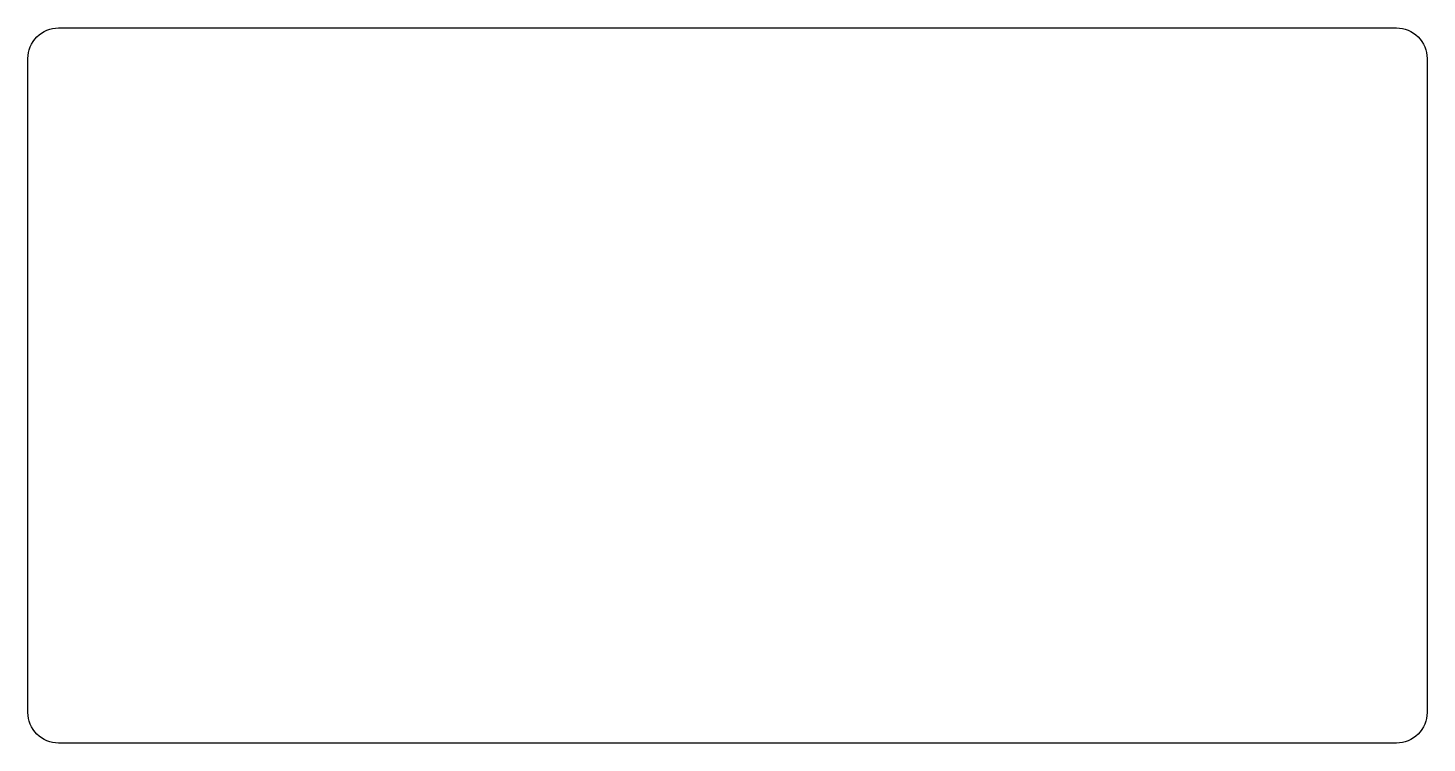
# Model space of a CAD drawing. Header units: millimetres. Extents: x 0 to 196, y 0 to 100.
import ezdxf

# ---------------------------------------------------------------- set-up
doc = ezdxf.new("R2010")
doc.units = ezdxf.units.MM
doc.layers.get('0').update_dxf_attribs({"linetype": 'CONTINUOUS'})

msp = doc.modelspace()

# ---------------------------------------------------------------- linework, layer by layer
msp.add_lwpolyline([(192.125, 0), (4.3, 0, -0.4142136), (0, 4.3), (0, 96.081, -0.4142136), (4.3, 100.381), (192.125, 100.381, -0.4142136), (196.425, 96.081), (196.425, 4.3, -0.4142136)], format="xyb", close=True)

doc.saveas('drawing.dxf')
